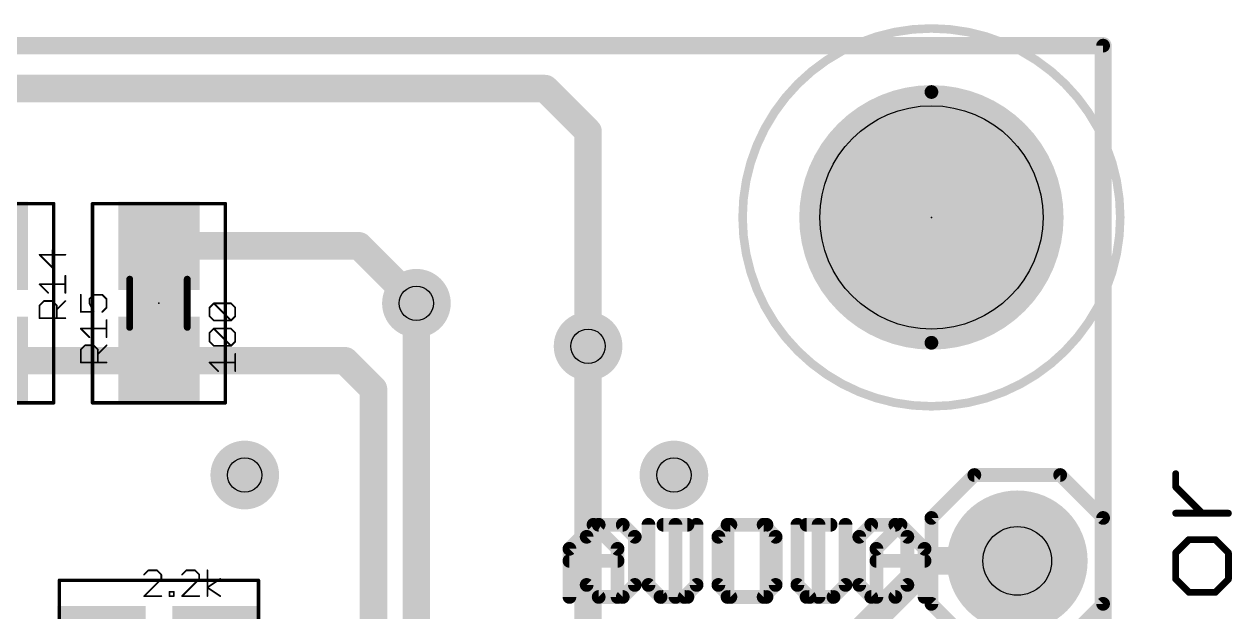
# Model space of a CAD drawing. Extents: x -19 to 88, y -11 to 23.
# Drawn here: x 27.22 to 45.09, y 14.49 to 23.18 of the extents above; entities that cross this region are included whole.
import ezdxf

# ---------------------------------------------------------------- set-up
doc = ezdxf.new("R2010")
doc.units = 0
for name, color, linetype in [('1', 12, 'CONTINUOUS'), ('16', 132, 'CONTINUOUS'), ('17', 110, 'CONTINUOUS'), ('18', 110, 'CONTINUOUS'), ('20', 53, 'CONTINUOUS'), ('21', 53, 'CONTINUOUS'), ('22', 53, 'CONTINUOUS'), ('23', 53, 'CONTINUOUS'), ('25', 253, 'CONTINUOUS'), ('27', 253, 'CONTINUOUS'), ('29', 253, 'CONTINUOUS'), ('30', 253, 'CONTINUOUS'), ('31', 253, 'CONTINUOUS'), ('35', 253, 'CONTINUOUS'), ('39', 12, 'CONTINUOUS'), ('41', 12, 'CONTINUOUS'), ('42', 132, 'CONTINUOUS'), ('44', 253, 'CONTINUOUS'), ('51', 53, 'CONTINUOUS')]:
    doc.layers.add(name, color=color, linetype=linetype)

# ---------------------------------------------------------------- blocks, each defined once
blk = doc.blocks.new('RECT')
blk.add_solid([(-0.5, -0.5), (0.5, -0.5), (-0.5, 0.5), (0.5, 0.5)])
blk = doc.blocks.new('ROUNDP')
at = {"const_width": 0.5}
blk.add_lwpolyline([(0, -0.25, 1), (0, 0.25, 1), (0, -0.25)], format="xyb", dxfattribs=at)
blk = doc.blocks.new('ROUNDV')
at = {"const_width": 0.5}
blk.add_lwpolyline([(0, -0.25, 1), (0, 0.25, 1), (0, -0.25)], format="xyb", dxfattribs=at)

msp = doc.modelspace()

# ---------------------------------------------------------------- linework, layer by layer
at = {"layer": '1'}
for points, const_width in [([(0, 22.86), (43.18, 22.86)], 0.254), ([(43.18, 22.86), (43.18, 0)], 0.254), ([(17.145, 22.225), (34.925, 22.225)], 0.4064), ([(34.925, 22.225), (35.56, 21.59)], 0.4064), ([(35.56, 21.59), (35.56, 18.415)], 0.4064), ([(29.21, 19.9), (32.17, 19.9)], 0.4064), ([(32.17, 19.9), (33.02, 19.05)], 0.4064), ([(29.21, 18.2), (26.67, 18.2)], 0.4064), ([(29.21, 18.2), (31.965, 18.2)], 0.4064), ([(31.965, 18.2), (32.385, 17.78)], 0.4064), ([(32.385, 10.16), (32.385, 17.78)], 0.4064), ([(40.64, 15.24), (39.37, 13.97)], 0.4064), ([(41.91, 15.24), (40.64, 15.24)], 0.4064)]:
    msp.add_lwpolyline(points, dxfattribs=dict(at, const_width=const_width))
for points, const_width in [([(43.2435, 22.86, 1), (43.1165, 22.86)], 0.127), ([(43.18, 22.7965, 1), (43.18, 22.9235)], 0.127), ([(34.9968, 22.2968, 1), (34.8532, 22.1532)], 0.2032), ([(34.925, 22.1234, 1), (34.925, 22.3266)], 0.2032), ([(35.6616, 21.59, 1), (35.4584, 21.59)], 0.2032), ([(35.4882, 21.5182, 1), (35.6318, 21.6618)], 0.2032), ([(29.21, 20.0016, 1), (29.21, 19.7984)], 0.2032), ([(32.2418, 19.9718, 1), (32.0982, 19.8282)], 0.2032), ([(32.17, 19.7984, 1), (32.17, 20.0016)], 0.2032), ([(32.9482, 18.9782, 1), (33.0918, 19.1218)], 0.2032), ([(35.4584, 18.415, 1), (35.6616, 18.415)], 0.2032), ([(29.21, 18.3016, 1), (29.21, 18.0984)], 0.2032), ([(29.21, 18.0984, 1), (29.21, 18.3016)], 0.2032), ([(32.0368, 18.2718, 1), (31.8932, 18.1282)], 0.2032), ([(31.965, 18.0984, 1), (31.965, 18.3016)], 0.2032), ([(32.4866, 17.78, 1), (32.2834, 17.78)], 0.2032), ([(32.3132, 17.7082, 1), (32.4568, 17.8518)], 0.2032), ([(40.64, 15.3416, 1), (40.64, 15.1384)], 0.2032), ([(40.7118, 15.1682, 1), (40.5682, 15.3118)], 0.2032), ([(41.91, 15.1384, 1), (41.91, 15.3416)], 0.2032)]:
    msp.add_lwpolyline(points, format="xyb", dxfattribs=dict(at, const_width=const_width))
at = {"layer": '16'}
for points, const_width in [([(0, 22.86), (43.18, 22.86)], 0.254), ([(43.18, 22.86), (43.18, 0)], 0.254), ([(33.02, 11.43), (33.02, 19.05)], 0.4064), ([(35.56, 18.415), (35.56, 13.97)], 0.4064)]:
    msp.add_lwpolyline(points, dxfattribs=dict(at, const_width=const_width))
for points, const_width in [([(43.2435, 22.86, 1), (43.1165, 22.86)], 0.127), ([(43.18, 22.7965, 1), (43.18, 22.9235)], 0.127), ([(33.1216, 19.05, 1), (32.9184, 19.05)], 0.2032), ([(35.6616, 18.415, 1), (35.4584, 18.415)], 0.2032)]:
    msp.add_lwpolyline(points, format="xyb", dxfattribs=dict(at, const_width=const_width))
at = {"layer": '20', "const_width": 0.2032}
for points in [[(43.18, 22.86), (0, 22.86)], [(43.18, 0), (43.18, 22.86)]]:
    msp.add_lwpolyline(points, dxfattribs=at)
at = {"layer": '20', "const_width": 0.1016}
for points in [[(43.2308, 22.86, 1), (43.1292, 22.86)], [(43.18, 22.8092, 1), (43.18, 22.9108)]]:
    msp.add_lwpolyline(points, format="xyb", dxfattribs=at)
at = {"layer": '20'}
msp.add_circle((40.64, 20.32), 1.651, dxfattribs=at)
at = {"layer": '21', "const_width": 0.2032}
for points in [[(40.64, 15.875), (41.275, 16.51)], [(41.275, 16.51), (42.545, 16.51)], [(42.545, 16.51), (43.18, 15.875)], [(40.64, 14.605), (40.64, 15.875)], [(43.18, 15.875), (43.18, 14.605)], [(35.2844, 15.4184), (35.6403, 15.7743)], [(35.6403, 15.7743), (35.9962, 15.4184)], [(36.4538, 15.7743), (36.4538, 14.8846)], [(37.1656, 14.8846), (37.1656, 15.7743)], [(37.6232, 15.7743), (37.6232, 14.7066)], [(38.1571, 15.7743), (37.6232, 15.7743)], [(38.335, 15.5964), (38.1571, 15.7743)], [(38.7926, 15.7743), (39.1485, 15.7743)], [(38.9705, 14.7066), (38.9705, 15.7743)], [(39.7501, 15.7743), (39.5722, 15.5964)], [(40.106, 15.7743), (39.7501, 15.7743)], [(40.284, 15.5964), (40.106, 15.7743)], [(38.335, 14.8846), (38.335, 15.5964)], [(39.5722, 15.5964), (39.5722, 14.8846)], [(40.284, 14.8846), (40.284, 15.5964)], [(35.2844, 14.7066), (35.2844, 15.4184)], [(35.9962, 15.4184), (35.9962, 14.7066)], [(35.2844, 15.2405), (35.9962, 15.2405)], [(36.4538, 14.8846), (36.6318, 14.7066)], [(36.9877, 14.7066), (37.1656, 14.8846)], [(38.1571, 14.7066), (38.335, 14.8846)], [(39.5722, 14.8846), (39.7501, 14.7066)], [(40.106, 14.7066), (40.284, 14.8846)], [(36.6318, 14.7066), (36.9877, 14.7066)], [(37.6232, 14.7066), (38.1571, 14.7066)], [(38.7926, 14.7066), (39.1485, 14.7066)], [(39.7501, 14.7066), (40.106, 14.7066)], [(41.275, 13.97), (40.64, 14.605)], [(43.18, 14.605), (42.545, 13.97)]]:
    msp.add_lwpolyline(points, dxfattribs=at)
at = {"layer": '21', "const_width": 0.1016}
for points in [[(41.275, 16.5608, 1), (41.275, 16.4592)], [(41.3109, 16.4741, 1), (41.2391, 16.5459)], [(42.5809, 16.5459, 1), (42.5091, 16.4741)], [(42.545, 16.4592, 1), (42.545, 16.5608)], [(40.6908, 15.875, 1), (40.5892, 15.875)], [(40.6041, 15.9109, 1), (40.6759, 15.8391)], [(43.2308, 15.875, 1), (43.1292, 15.875)], [(43.1441, 15.8391, 1), (43.2159, 15.9109)], [(35.6762, 15.8102, 1), (35.6044, 15.7384)], [(35.6762, 15.7384, 1), (35.6044, 15.8102)], [(36.5046, 15.7743, 1), (36.403, 15.7743)], [(37.2164, 15.7743, 1), (37.1148, 15.7743)], [(37.674, 15.7743, 1), (37.5724, 15.7743)], [(37.6232, 15.8251, 1), (37.6232, 15.7235)], [(38.193, 15.8102, 1), (38.1211, 15.7384)], [(38.1571, 15.7235, 1), (38.1571, 15.8251)], [(38.7926, 15.8251, 1), (38.7926, 15.7235)], [(39.0213, 15.7743, 1), (38.9197, 15.7743)], [(39.1485, 15.7235, 1), (39.1485, 15.8251)], [(39.7501, 15.8251, 1), (39.7501, 15.7235)], [(39.7861, 15.7384, 1), (39.7142, 15.8102)], [(40.142, 15.8102, 1), (40.0701, 15.7384)], [(40.106, 15.7235, 1), (40.106, 15.8251)], [(38.3858, 15.5964, 1), (38.2842, 15.5964)], [(38.2991, 15.5604, 1), (38.3709, 15.6323)], [(39.623, 15.5964, 1), (39.5214, 15.5964)], [(39.5363, 15.6323, 1), (39.6081, 15.5604)], [(40.3348, 15.5964, 1), (40.2332, 15.5964)], [(40.2481, 15.5604, 1), (40.3199, 15.6323)], [(35.3352, 15.4184, 1), (35.2336, 15.4184)], [(35.2485, 15.4543, 1), (35.3203, 15.3825)], [(36.047, 15.4184, 1), (35.9454, 15.4184)], [(35.9603, 15.3825, 1), (36.0321, 15.4543)], [(35.2844, 15.2913, 1), (35.2844, 15.1897)], [(35.9962, 15.1897, 1), (35.9962, 15.2913)], [(36.4897, 14.9205, 1), (36.4179, 14.8486)], [(36.403, 14.8846, 1), (36.5046, 14.8846)], [(37.1148, 14.8846, 1), (37.2164, 14.8846)], [(37.2015, 14.8486, 1), (37.1297, 14.9205)], [(38.2842, 14.8846, 1), (38.3858, 14.8846)], [(38.3709, 14.8486, 1), (38.2991, 14.9205)], [(39.6081, 14.9205, 1), (39.5363, 14.8486)], [(39.5214, 14.8846, 1), (39.623, 14.8846)], [(40.2332, 14.8846, 1), (40.3348, 14.8846)], [(40.3199, 14.8486, 1), (40.2481, 14.9205)], [(35.2336, 14.7066, 1), (35.3352, 14.7066)], [(35.9454, 14.7066, 1), (36.047, 14.7066)], [(36.6318, 14.7574, 1), (36.6318, 14.6558)], [(36.5958, 14.6707, 1), (36.6677, 14.7425)], [(36.9517, 14.7425, 1), (37.0236, 14.6707)], [(36.9877, 14.6558, 1), (36.9877, 14.7574)], [(37.6232, 14.7574, 1), (37.6232, 14.6558)], [(37.5724, 14.7066, 1), (37.674, 14.7066)], [(38.1211, 14.7425, 1), (38.193, 14.6707)], [(38.1571, 14.6558, 1), (38.1571, 14.7574)], [(38.7926, 14.7574, 1), (38.7926, 14.6558)], [(38.9197, 14.7066, 1), (39.0213, 14.7066)], [(39.1485, 14.6558, 1), (39.1485, 14.7574)], [(39.7501, 14.7574, 1), (39.7501, 14.6558)], [(39.7142, 14.6707, 1), (39.7861, 14.7425)], [(40.0701, 14.7425, 1), (40.142, 14.6707)], [(40.106, 14.6558, 1), (40.106, 14.7574)], [(40.6759, 14.6409, 1), (40.6041, 14.5691)], [(40.5892, 14.605, 1), (40.6908, 14.605)], [(43.1292, 14.605, 1), (43.2308, 14.605)], [(43.2159, 14.5691, 1), (43.1441, 14.6409)]]:
    msp.add_lwpolyline(points, format="xyb", dxfattribs=at)
at = {"layer": '22', "const_width": 0.2032}
for points in [[(35.5388, 15.5964), (35.7168, 15.7743)], [(35.7168, 15.7743), (36.0727, 15.7743)], [(36.0727, 15.7743), (36.2506, 15.5964)], [(37.0302, 15.7743), (36.6743, 15.7743)], [(36.8523, 14.7066), (36.8523, 15.7743)], [(37.4878, 15.5964), (37.6658, 15.7743)], [(37.6658, 15.7743), (38.1996, 15.7743)], [(38.1996, 15.7743), (38.1996, 14.7066)], [(38.6572, 14.8846), (38.6572, 15.7743)], [(39.369, 15.7743), (39.369, 14.8846)], [(40.1825, 15.7743), (39.8266, 15.4184)], [(40.5384, 15.4184), (40.1825, 15.7743)], [(35.5388, 14.8846), (35.5388, 15.5964)], [(36.2506, 15.5964), (36.2506, 14.8846)], [(37.4878, 14.8846), (37.4878, 15.5964)], [(39.8266, 15.4184), (39.8266, 14.7066)], [(40.5384, 14.7066), (40.5384, 15.4184)], [(40.5384, 15.2405), (39.8266, 15.2405)], [(35.7168, 14.7066), (35.5388, 14.8846)], [(36.2506, 14.8846), (36.0727, 14.7066)], [(37.6658, 14.7066), (37.4878, 14.8846)], [(38.8351, 14.7066), (38.6572, 14.8846)], [(39.369, 14.8846), (39.1911, 14.7066)], [(36.0727, 14.7066), (35.7168, 14.7066)], [(37.0302, 14.7066), (36.6743, 14.7066)], [(38.1996, 14.7066), (37.6658, 14.7066)], [(39.1911, 14.7066), (38.8351, 14.7066)]]:
    msp.add_lwpolyline(points, dxfattribs=at)
at = {"layer": '22', "const_width": 0.1016}
for points in [[(35.7168, 15.8251, 1), (35.7168, 15.7235)], [(35.7527, 15.7384, 1), (35.6808, 15.8102)], [(36.1086, 15.8102, 1), (36.0367, 15.7384)], [(36.0727, 15.7235, 1), (36.0727, 15.8251)], [(36.6743, 15.8251, 1), (36.6743, 15.7235)], [(36.9031, 15.7743, 1), (36.8015, 15.7743)], [(37.0302, 15.7235, 1), (37.0302, 15.8251)], [(37.6658, 15.8251, 1), (37.6658, 15.7235)], [(37.7017, 15.7384, 1), (37.6298, 15.8102)], [(38.2504, 15.7743, 1), (38.1488, 15.7743)], [(38.1996, 15.7235, 1), (38.1996, 15.8251)], [(38.708, 15.7743, 1), (38.6064, 15.7743)], [(39.4198, 15.7743, 1), (39.3182, 15.7743)], [(40.2184, 15.8102, 1), (40.1466, 15.7384)], [(40.2184, 15.7384, 1), (40.1466, 15.8102)], [(35.5896, 15.5964, 1), (35.488, 15.5964)], [(35.5029, 15.6323, 1), (35.5747, 15.5604)], [(36.3014, 15.5964, 1), (36.1998, 15.5964)], [(36.2147, 15.5604, 1), (36.2865, 15.6323)], [(37.5386, 15.5964, 1), (37.437, 15.5964)], [(37.4519, 15.6323, 1), (37.5237, 15.5604)], [(39.8774, 15.4184, 1), (39.7758, 15.4184)], [(39.7907, 15.4543, 1), (39.8625, 15.3825)], [(40.5892, 15.4184, 1), (40.4876, 15.4184)], [(40.5025, 15.3825, 1), (40.5743, 15.4543)], [(39.8266, 15.2913, 1), (39.8266, 15.1897)], [(40.5384, 15.1897, 1), (40.5384, 15.2913)], [(35.5747, 14.9205, 1), (35.5029, 14.8486)], [(35.488, 14.8846, 1), (35.5896, 14.8846)], [(36.1998, 14.8846, 1), (36.3014, 14.8846)], [(36.2865, 14.8486, 1), (36.2147, 14.9205)], [(37.5237, 14.9205, 1), (37.4519, 14.8486)], [(37.437, 14.8846, 1), (37.5386, 14.8846)], [(38.6931, 14.9205, 1), (38.6213, 14.8486)], [(38.6064, 14.8846, 1), (38.708, 14.8846)], [(39.3182, 14.8846, 1), (39.4198, 14.8846)], [(39.4049, 14.8486, 1), (39.3331, 14.9205)], [(35.7168, 14.7574, 1), (35.7168, 14.6558)], [(35.6808, 14.6707, 1), (35.7527, 14.7425)], [(36.0367, 14.7425, 1), (36.1086, 14.6707)], [(36.0727, 14.6558, 1), (36.0727, 14.7574)], [(36.6743, 14.7574, 1), (36.6743, 14.6558)], [(36.8015, 14.7066, 1), (36.9031, 14.7066)], [(37.0302, 14.6558, 1), (37.0302, 14.7574)], [(37.6658, 14.7574, 1), (37.6658, 14.6558)], [(37.6298, 14.6707, 1), (37.7017, 14.7425)], [(38.1488, 14.7066, 1), (38.2504, 14.7066)], [(38.1996, 14.6558, 1), (38.1996, 14.7574)], [(38.8351, 14.7574, 1), (38.8351, 14.6558)], [(38.7992, 14.6707, 1), (38.8711, 14.7425)], [(39.1551, 14.7425, 1), (39.227, 14.6707)], [(39.1911, 14.6558, 1), (39.1911, 14.7574)], [(39.7758, 14.7066, 1), (39.8774, 14.7066)], [(40.4876, 14.7066, 1), (40.5892, 14.7066)]]:
    msp.add_lwpolyline(points, format="xyb", dxfattribs=at)
at = {"layer": '23'}
for p in [(40.64, 20.32), (29.21, 19.05)]:
    msp.add_point(p, dxfattribs=at)
at = {"layer": '25', "const_width": 0.0254}
for points in [[(27.635, 19.5775), (27.635, 19.8317)], [(27.8257, 19.7682), (27.4444, 19.7682)], [(27.4444, 19.7682), (27.635, 19.5775)], [(27.5715, 19.2033), (27.4444, 19.3304)], [(27.4444, 19.3304), (27.8257, 19.3304)], [(27.8257, 19.2033), (27.8257, 19.4575)], [(28.054, 19.1763), (28.054, 18.9221)], [(28.1811, 19.1128), (28.2446, 19.1763)], [(28.1811, 19.0492), (28.1811, 19.1128)], [(28.2446, 19.1763), (28.3717, 19.1763)], [(28.3717, 19.1763), (28.4353, 19.1128)], [(28.4353, 19.1128), (28.4353, 18.9857)], [(27.4444, 19.0197), (27.5079, 19.0833)], [(27.4444, 18.8291), (27.4444, 19.0197)], [(27.5079, 19.0833), (27.635, 19.0833)], [(27.635, 19.0833), (27.6986, 19.0197)], [(27.6986, 18.9562), (27.8257, 19.0833)], [(27.6986, 19.0197), (27.6986, 18.8291)], [(28.2446, 18.9221), (28.1811, 19.0492)], [(28.4353, 18.9857), (28.3717, 18.9221)], [(27.8257, 18.8291), (27.4444, 18.8291)], [(28.054, 18.9221), (28.2446, 18.9221)], [(28.4353, 18.5479), (28.4353, 18.8021)], [(28.1811, 18.5479), (28.054, 18.675)], [(28.054, 18.675), (28.4353, 18.675)], [(28.054, 18.3644), (28.1175, 18.4279)], [(28.1175, 18.4279), (28.2446, 18.4279)], [(28.2446, 18.4279), (28.3082, 18.3644)], [(28.3082, 18.3008), (28.4353, 18.4279)], [(28.054, 18.1737), (28.054, 18.3644)], [(28.3082, 18.3644), (28.3082, 18.1737)], [(28.4353, 18.1737), (28.054, 18.1737)]]:
    msp.add_lwpolyline(points, dxfattribs=at)
at = {"layer": '25', "const_width": 0.0127}
for points in [[(27.6414, 19.8317, 1), (27.6287, 19.8317)], [(27.4444, 19.7745, 1), (27.4444, 19.7618)], [(27.4489, 19.7726, 1), (27.4399, 19.7637)], [(27.8257, 19.7618, 1), (27.8257, 19.7745)], [(27.6287, 19.5775, 1), (27.6414, 19.5775)], [(27.6305, 19.573, 1), (27.6395, 19.582)], [(27.4489, 19.3349, 1), (27.4399, 19.3259)], [(27.4444, 19.3367, 1), (27.4444, 19.324)], [(27.8321, 19.4575, 1), (27.8194, 19.4575)], [(27.8257, 19.324, 1), (27.8257, 19.3367)], [(27.567, 19.1988, 1), (27.576, 19.2078)], [(27.8194, 19.2033, 1), (27.8321, 19.2033)], [(28.0603, 19.1763, 1), (28.0476, 19.1763)], [(28.1874, 19.1128, 1), (28.1747, 19.1128)], [(28.1766, 19.1173, 1), (28.1856, 19.1083)], [(28.2446, 19.1827, 1), (28.2446, 19.17)], [(28.2491, 19.1718, 1), (28.2401, 19.1808)], [(28.3762, 19.1808, 1), (28.3673, 19.1718)], [(28.3717, 19.17, 1), (28.3717, 19.1827)], [(28.4417, 19.1128, 1), (28.429, 19.1128)], [(28.4308, 19.1083, 1), (28.4398, 19.1173)], [(27.4507, 19.0197, 1), (27.438, 19.0197)], [(27.4399, 19.0242, 1), (27.4489, 19.0153)], [(27.5079, 19.0896, 1), (27.5079, 19.0769)], [(27.5124, 19.0788, 1), (27.5034, 19.0878)], [(27.6395, 19.0878, 1), (27.6305, 19.0788)], [(27.635, 19.0769, 1), (27.635, 19.0896)], [(27.7049, 19.0197, 1), (27.6922, 19.0197)], [(27.6941, 18.9607, 1), (27.7031, 18.9517)], [(27.6941, 19.0153, 1), (27.7031, 19.0242)], [(27.8302, 19.0788, 1), (27.8212, 19.0878)], [(28.1868, 19.0521, 1), (28.1754, 19.0464)], [(28.1747, 19.0492, 1), (28.1874, 19.0492)], [(28.429, 18.9857, 1), (28.4417, 18.9857)], [(28.4398, 18.9812, 1), (28.4308, 18.9902)], [(27.438, 18.8291, 1), (27.4507, 18.8291)], [(27.4444, 18.8354, 1), (27.4444, 18.8227)], [(27.6922, 18.8291, 1), (27.7049, 18.8291)], [(27.8257, 18.8227, 1), (27.8257, 18.8354)], [(28.0476, 18.9221, 1), (28.0603, 18.9221)], [(28.054, 18.9285, 1), (28.054, 18.9158)], [(28.239, 18.9193, 1), (28.2503, 18.925)], [(28.2446, 18.9158, 1), (28.2446, 18.9285)], [(28.3673, 18.9266, 1), (28.3762, 18.9176)], [(28.4417, 18.8021, 1), (28.429, 18.8021)], [(28.0585, 18.6795, 1), (28.0495, 18.6705)], [(28.054, 18.6814, 1), (28.054, 18.6687)], [(28.4353, 18.6687, 1), (28.4353, 18.6814)], [(28.1175, 18.4343, 1), (28.1175, 18.4216)], [(28.122, 18.4234, 1), (28.113, 18.4324)], [(28.1766, 18.5434, 1), (28.1856, 18.5524)], [(28.2491, 18.4324, 1), (28.2401, 18.4234)], [(28.2446, 18.4216, 1), (28.2446, 18.4343)], [(28.429, 18.5479, 1), (28.4417, 18.5479)], [(28.4398, 18.4234, 1), (28.4308, 18.4324)], [(28.0603, 18.3644, 1), (28.0476, 18.3644)], [(28.0495, 18.3689, 1), (28.0585, 18.3599)], [(28.3145, 18.3644, 1), (28.3018, 18.3644)], [(28.3037, 18.3053, 1), (28.3127, 18.2963)], [(28.3037, 18.3599, 1), (28.3127, 18.3689)], [(28.054, 18.1801, 1), (28.054, 18.1673)], [(28.0476, 18.1737, 1), (28.0603, 18.1737)], [(28.3018, 18.1737, 1), (28.3145, 18.1737)], [(28.4353, 18.1673, 1), (28.4353, 18.1801)]]:
    msp.add_lwpolyline(points, format="xyb", dxfattribs=at)
at = {"layer": '27'}
for points, const_width in [([(29.959, 18.9858), (30.0225, 19.0493)], 0.0254), ([(29.959, 18.8587), (29.959, 18.9858)], 0.0254), ([(30.0225, 19.0493), (30.2767, 19.0493)], 0.0254), ([(30.2767, 18.7951), (30.0225, 19.0493)], 0.0254), ([(30.2767, 19.0493), (30.3403, 18.9858)], 0.0254), ([(30.3403, 18.9858), (30.3403, 18.8587)], 0.0254), ([(30.0225, 18.7951), (29.959, 18.8587)], 0.0254), ([(30.2767, 18.7951), (30.0225, 18.7951)], 0.0254), ([(30.3403, 18.8587), (30.2767, 18.7951)], 0.0254), ([(29.959, 18.6116), (30.0225, 18.6751)], 0.0254), ([(29.959, 18.4845), (29.959, 18.6116)], 0.0254), ([(30.0225, 18.6751), (30.2767, 18.6751)], 0.0254), ([(30.2767, 18.4209), (30.0225, 18.6751)], 0.0254), ([(30.2767, 18.6751), (30.3403, 18.6116)], 0.0254), ([(30.3403, 18.6116), (30.3403, 18.4845)], 0.0254), ([(30.0225, 18.4209), (29.959, 18.4845)], 0.0254), ([(30.2767, 18.4209), (30.0225, 18.4209)], 0.0254), ([(30.3403, 18.4845), (30.2767, 18.4209)], 0.0254), ([(30.3403, 18.0467), (30.3403, 18.3009)], 0.0254), ([(30.0861, 18.0467), (29.959, 18.1738)], 0.0254), ([(29.959, 18.1738), (30.3403, 18.1738)], 0.0254), ([(44.2546, 16.3344), (44.2546, 16.5293)], 0.1016), ([(44.6444, 15.9446), (44.2546, 16.3344)], 0.1016), ([(45.0342, 15.9446), (44.2546, 15.9446)], 0.1016), ([(44.4495, 15.5548), (44.2546, 15.3599)], 0.1016), ([(44.8393, 15.5548), (44.4495, 15.5548)], 0.1016), ([(45.0342, 15.3599), (44.8393, 15.5548)], 0.1016), ([(44.2546, 15.3599), (44.2546, 14.9701)], 0.1016), ([(45.0342, 14.9701), (45.0342, 15.3599)], 0.1016), ([(29.0549, 15.1006), (28.9913, 15.0371)], 0.0254), ([(29.182, 15.1006), (29.0549, 15.1006)], 0.0254), ([(29.2456, 15.0371), (29.182, 15.1006)], 0.0254), ([(29.2456, 14.9735), (29.2456, 15.0371)], 0.0254), ([(29.6162, 15.1006), (29.5526, 15.0371)], 0.0254), ([(29.7433, 15.1006), (29.6162, 15.1006)], 0.0254), ([(29.8069, 15.0371), (29.7433, 15.1006)], 0.0254), ([(29.8069, 14.9735), (29.8069, 15.0371)], 0.0254), ([(29.9269, 14.7193), (29.9269, 15.1006)], 0.0254), ([(44.2546, 14.9701), (44.4495, 14.7752)], 0.1016), ([(44.8393, 14.7752), (45.0342, 14.9701)], 0.1016), ([(28.9913, 14.7193), (29.2456, 14.9735)], 0.0254), ([(29.5526, 14.7193), (29.8069, 14.9735)], 0.0254), ([(29.9269, 14.8464), (30.1175, 14.9735)], 0.0254), ([(30.1175, 14.7193), (29.9269, 14.8464)], 0.0254), ([(29.2456, 14.7193), (28.9913, 14.7193)], 0.0254), ([(29.3655, 14.7193), (29.3655, 14.7829)], 0.0254), ([(29.3655, 14.7829), (29.4291, 14.7829)], 0.0254), ([(29.4291, 14.7193), (29.3655, 14.7193)], 0.0254), ([(29.4291, 14.7829), (29.4291, 14.7193)], 0.0254), ([(29.8069, 14.7193), (29.5526, 14.7193)], 0.0254), ([(44.4495, 14.7752), (44.8393, 14.7752)], 0.1016)]:
    msp.add_lwpolyline(points, dxfattribs=dict(at, const_width=const_width))
for points, const_width in [([(29.9653, 18.9858, 1), (29.9526, 18.9858)], 0.0127), ([(29.9545, 18.9903, 1), (29.9635, 18.9813)], 0.0127), ([(30.0225, 19.0557, 1), (30.0225, 19.043)], 0.0127), ([(30.027, 19.0538, 1), (30.018, 19.0448)], 0.0127), ([(30.027, 19.0448, 1), (30.018, 19.0538)], 0.0127), ([(30.2812, 19.0538, 1), (30.2723, 19.0448)], 0.0127), ([(30.2767, 19.043, 1), (30.2767, 19.0557)], 0.0127), ([(30.3467, 18.9858, 1), (30.334, 18.9858)], 0.0127), ([(30.3358, 18.9813, 1), (30.3448, 18.9903)], 0.0127), ([(29.9635, 18.8632, 1), (29.9545, 18.8542)], 0.0127), ([(29.9526, 18.8587, 1), (29.9653, 18.8587)], 0.0127), ([(30.0225, 18.8015, 1), (30.0225, 18.7888)], 0.0127), ([(30.018, 18.7906, 1), (30.027, 18.7996)], 0.0127), ([(30.2723, 18.7996, 1), (30.2812, 18.7906)], 0.0127), ([(30.2723, 18.7906, 1), (30.2812, 18.7996)], 0.0127), ([(30.2767, 18.7888, 1), (30.2767, 18.8015)], 0.0127), ([(30.334, 18.8587, 1), (30.3467, 18.8587)], 0.0127), ([(30.3448, 18.8542, 1), (30.3358, 18.8632)], 0.0127), ([(29.9653, 18.6116, 1), (29.9526, 18.6116)], 0.0127), ([(29.9545, 18.6161, 1), (29.9635, 18.6071)], 0.0127), ([(30.0225, 18.6815, 1), (30.0225, 18.6688)], 0.0127), ([(30.027, 18.6796, 1), (30.018, 18.6706)], 0.0127), ([(30.027, 18.6706, 1), (30.018, 18.6796)], 0.0127), ([(30.2812, 18.6796, 1), (30.2723, 18.6706)], 0.0127), ([(30.2767, 18.6688, 1), (30.2767, 18.6815)], 0.0127), ([(30.3467, 18.6116, 1), (30.334, 18.6116)], 0.0127), ([(30.3358, 18.6071, 1), (30.3448, 18.6161)], 0.0127), ([(29.9635, 18.4889, 1), (29.9545, 18.48)], 0.0127), ([(29.9526, 18.4845, 1), (29.9653, 18.4845)], 0.0127), ([(30.0225, 18.4273, 1), (30.0225, 18.4146)], 0.0127), ([(30.018, 18.4164, 1), (30.027, 18.4254)], 0.0127), ([(30.2723, 18.4254, 1), (30.2812, 18.4164)], 0.0127), ([(30.2723, 18.4164, 1), (30.2812, 18.4254)], 0.0127), ([(30.2767, 18.4146, 1), (30.2767, 18.4273)], 0.0127), ([(30.334, 18.4845, 1), (30.3467, 18.4845)], 0.0127), ([(30.3448, 18.48, 1), (30.3358, 18.4889)], 0.0127), ([(30.3467, 18.3009, 1), (30.334, 18.3009)], 0.0127), ([(29.959, 18.1802, 1), (29.959, 18.1675)], 0.0127), ([(29.9635, 18.1783, 1), (29.9545, 18.1693)], 0.0127), ([(30.0816, 18.0422, 1), (30.0906, 18.0512)], 0.0127), ([(30.334, 18.0467, 1), (30.3467, 18.0467)], 0.0127), ([(30.3403, 18.1675, 1), (30.3403, 18.1802)], 0.0127), ([(44.28, 16.5293, 1), (44.2292, 16.5293)], 0.0508), ([(44.2726, 16.3523, 1), (44.2366, 16.3164)], 0.0508), ([(44.2292, 16.3344, 1), (44.28, 16.3344)], 0.0508), ([(44.2546, 15.97, 1), (44.2546, 15.9192)], 0.0508), ([(44.6264, 15.9266, 1), (44.6624, 15.9625)], 0.0508), ([(45.0342, 15.9192, 1), (45.0342, 15.97)], 0.0508), ([(44.4495, 15.5802, 1), (44.4495, 15.5294)], 0.0508), ([(44.4675, 15.5368, 1), (44.4315, 15.5727)], 0.0508), ([(44.8573, 15.5727, 1), (44.8213, 15.5368)], 0.0508), ([(44.8393, 15.5294, 1), (44.8393, 15.5802)], 0.0508), ([(44.28, 15.3599, 1), (44.2292, 15.3599)], 0.0508), ([(44.2366, 15.3778, 1), (44.2726, 15.3419)], 0.0508), ([(45.0596, 15.3599, 1), (45.0088, 15.3599)], 0.0508), ([(45.0162, 15.3419, 1), (45.0522, 15.3778)], 0.0508), ([(28.9869, 15.0416, 1), (28.9958, 15.0326)], 0.0127), ([(29.0549, 15.107, 1), (29.0549, 15.0943)], 0.0127), ([(29.0594, 15.0961, 1), (29.0504, 15.1051)], 0.0127), ([(29.1865, 15.1051, 1), (29.1775, 15.0961)], 0.0127), ([(29.182, 15.0943, 1), (29.182, 15.107)], 0.0127), ([(29.2519, 15.0371, 1), (29.2392, 15.0371)], 0.0127), ([(29.2411, 15.0326, 1), (29.25, 15.0416)], 0.0127), ([(29.5482, 15.0416, 1), (29.5571, 15.0326)], 0.0127), ([(29.6162, 15.107, 1), (29.6162, 15.0943)], 0.0127), ([(29.6207, 15.0961, 1), (29.6117, 15.1051)], 0.0127), ([(29.7478, 15.1051, 1), (29.7388, 15.0961)], 0.0127), ([(29.7433, 15.0943, 1), (29.7433, 15.107)], 0.0127), ([(29.8132, 15.0371, 1), (29.8005, 15.0371)], 0.0127), ([(29.8024, 15.0326, 1), (29.8114, 15.0416)], 0.0127), ([(29.9332, 15.1006, 1), (29.9205, 15.1006)], 0.0127), ([(44.2726, 14.988, 1), (44.2366, 14.9521)], 0.0508), ([(45.0522, 14.9521, 1), (45.0162, 14.988)], 0.0508), ([(29.2392, 14.9735, 1), (29.2519, 14.9735)], 0.0127), ([(29.25, 14.969, 1), (29.2411, 14.978)], 0.0127), ([(29.8005, 14.9735, 1), (29.8132, 14.9735)], 0.0127), ([(29.8114, 14.969, 1), (29.8024, 14.978)], 0.0127), ([(29.9304, 14.8517, 1), (29.9233, 14.8411)], 0.0127), ([(29.9233, 14.8517, 1), (29.9304, 14.8411)], 0.0127), ([(30.121, 14.9682, 1), (30.114, 14.9788)], 0.0127), ([(44.2292, 14.9701, 1), (44.28, 14.9701)], 0.0508), ([(45.0088, 14.9701, 1), (45.0596, 14.9701)], 0.0508), ([(28.9913, 14.7256, 1), (28.9913, 14.713)], 0.0127), ([(28.9869, 14.7238, 1), (28.9958, 14.7148)], 0.0127), ([(29.2456, 14.713, 1), (29.2456, 14.7256)], 0.0127), ([(29.3655, 14.7892, 1), (29.3655, 14.7765)], 0.0127), ([(29.3719, 14.7829, 1), (29.3592, 14.7829)], 0.0127), ([(29.3655, 14.7256, 1), (29.3655, 14.713)], 0.0127), ([(29.3592, 14.7193, 1), (29.3719, 14.7193)], 0.0127), ([(29.4355, 14.7829, 1), (29.4228, 14.7829)], 0.0127), ([(29.4228, 14.7193, 1), (29.4355, 14.7193)], 0.0127), ([(29.4291, 14.7765, 1), (29.4291, 14.7892)], 0.0127), ([(29.4291, 14.713, 1), (29.4291, 14.7256)], 0.0127), ([(29.5526, 14.7256, 1), (29.5526, 14.713)], 0.0127), ([(29.5482, 14.7238, 1), (29.5571, 14.7148)], 0.0127), ([(29.8069, 14.713, 1), (29.8069, 14.7256)], 0.0127), ([(29.9205, 14.7193, 1), (29.9332, 14.7193)], 0.0127), ([(30.114, 14.714, 1), (30.121, 14.7246)], 0.0127), ([(44.4495, 14.8006, 1), (44.4495, 14.7498)], 0.0508), ([(44.4315, 14.7572, 1), (44.4675, 14.7931)], 0.0508), ([(44.8213, 14.7931, 1), (44.8573, 14.7572)], 0.0508), ([(44.8393, 14.7498, 1), (44.8393, 14.8006)], 0.0508)]:
    msp.add_lwpolyline(points, format="xyb", dxfattribs=dict(at, const_width=const_width))
at = {"layer": '29', "const_width": 1.7526}
msp.add_lwpolyline([(40.64, 19.4437, 1), (40.64, 21.1963, 1), (40.64, 19.4437)], format="xyb", dxfattribs=at)
at = {"layer": '30', "const_width": 1.7526}
msp.add_lwpolyline([(40.64, 19.4437, 1), (40.64, 21.1963, 1), (40.64, 19.4437)], format="xyb", dxfattribs=at)
at = {"layer": '39'}
for points, const_width in [([(40.64, 17.526, 1), (40.64, 23.114, 1), (40.64, 17.526)], 0.127), ([(27.6657, 20.523, 1), (27.6403, 20.523)], 0.0254), ([(27.653, 20.5103, 1), (27.653, 20.5357)], 0.0254), ([(28.2397, 20.523, 1), (28.2143, 20.523)], 0.0254), ([(28.227, 20.5357, 1), (28.227, 20.5103)], 0.0254), ([(30.2057, 20.523, 1), (30.1803, 20.523)], 0.0254), ([(30.193, 20.5103, 1), (30.193, 20.5357)], 0.0254), ([(27.6403, 17.577, 1), (27.6657, 17.577)], 0.0254), ([(27.653, 17.5643, 1), (27.653, 17.5897)], 0.0254), ([(28.227, 17.5897, 1), (28.227, 17.5643)], 0.0254), ([(28.2143, 17.577, 1), (28.2397, 17.577)], 0.0254), ([(30.1803, 17.577, 1), (30.2057, 17.577)], 0.0254), ([(30.193, 17.5643, 1), (30.193, 17.5897)], 0.0254), ([(27.7497, 14.953, 1), (27.7243, 14.953)], 0.0254), ([(27.737, 14.9657, 1), (27.737, 14.9403)], 0.0254), ([(30.6957, 14.953, 1), (30.6703, 14.953)], 0.0254), ([(30.683, 14.9403, 1), (30.683, 14.9657)], 0.0254)]:
    msp.add_lwpolyline(points, format="xyb", dxfattribs=dict(at, const_width=const_width))
at = {"layer": '39', "const_width": 0.0508}
for points in [[(25.687, 20.523), (27.653, 20.523)], [(27.653, 20.523), (27.653, 17.577)], [(28.227, 17.577), (28.227, 20.523)], [(28.227, 20.523), (30.193, 20.523)], [(30.193, 20.523), (30.193, 17.577)], [(27.653, 17.577), (25.687, 17.577)], [(30.193, 17.577), (28.227, 17.577)], [(27.737, 12.987), (27.737, 14.953)], [(27.737, 14.953), (30.683, 14.953)], [(30.683, 14.953), (30.683, 12.987)]]:
    msp.add_lwpolyline(points, dxfattribs=at)
at = {"layer": '41'}
for points, const_width in [([(40.64, 22.1742, 1), (40.64, 18.4658)], 0.2032), ([(40.64, 18.4658, 1), (40.64, 22.1742)], 0.2032), ([(40.64, 22.225, 1), (40.64, 22.1234)], 0.1016), ([(40.64, 22.1234, 1), (40.64, 22.225)], 0.1016), ([(40.64, 18.5166, 1), (40.64, 18.415)], 0.1016), ([(40.64, 18.415, 1), (40.64, 18.5166)], 0.1016)]:
    msp.add_lwpolyline(points, format="xyb", dxfattribs=dict(at, const_width=const_width))
at = {"layer": '42'}
for points, const_width in [([(40.64, 22.1742, 1), (40.64, 18.4658)], 0.2032), ([(40.64, 18.4658, 1), (40.64, 22.1742)], 0.2032), ([(40.64, 22.225, 1), (40.64, 22.1234)], 0.1016), ([(40.64, 22.1234, 1), (40.64, 22.225)], 0.1016), ([(40.64, 18.5166, 1), (40.64, 18.415)], 0.1016), ([(40.64, 18.415, 1), (40.64, 18.5166)], 0.1016)]:
    msp.add_lwpolyline(points, format="xyb", dxfattribs=dict(at, const_width=const_width))
at = {"layer": '44'}
for centre, radius in [((33.02, 19.05), 0.254), ((35.56, 18.415), 0.254), ((30.48, 16.51), 0.254), ((36.83, 16.51), 0.254), ((41.91, 15.24), 0.508)]:
    msp.add_circle(centre, radius, dxfattribs=at)
at = {"layer": '51', "const_width": 0.1016}
for points in [[(28.778, 18.694), (28.778, 19.406)], [(29.629, 18.694), (29.629, 19.406)]]:
    msp.add_lwpolyline(points, dxfattribs=at)
at = {"layer": '51', "const_width": 0.0508}
for points in [[(28.8034, 19.406, 1), (28.7526, 19.406)], [(29.6544, 19.406, 1), (29.6036, 19.406)], [(28.7526, 18.694, 1), (28.8034, 18.694)], [(29.6036, 18.694, 1), (29.6544, 18.694)]]:
    msp.add_lwpolyline(points, format="xyb", dxfattribs=at)

# ---------------------------------------------------------------- block references
at = {"layer": '1', "xscale": 1.1, "rotation": 90}
for p in [(29.21, 19.9), (29.21, 18.2)]:
    msp.add_blockref('RECT', p, dxfattribs=at)
at = {"layer": '17', "xscale": 1.8796, "yscale": 1.8796, "rotation": 180}
msp.add_blockref('ROUNDP', (41.91, 15.24), dxfattribs=at)
msp.add_blockref('ROUNDP', (41.91, 15.24), dxfattribs=at)
at = {"layer": '18', "xscale": 1.016, "yscale": 1.016}
for p in [(33.02, 19.05), (33.02, 19.05), (35.56, 18.415), (35.56, 18.415), (30.48, 16.51), (30.48, 16.51), (36.83, 16.51), (36.83, 16.51)]:
    msp.add_blockref('ROUNDV', p, dxfattribs=at)
at = {"layer": '21', "xscale": 0.4572, "yscale": 0.762, "rotation": 90}
msp.add_blockref('RECT', (29.21, 19.05), dxfattribs=at)
at = {"layer": '29'}
for name, p, xscale, yscale, rotation in [('RECT', (26.67, 19.9), 1.3032, 1.2032, 270), ('RECT', (29.21, 19.9), 1.3032, 1.2032, 90), ('RECT', (26.67, 18.2), 1.3032, 1.2032, 270), ('RECT', (29.21, 18.2), 1.3032, 1.2032, 90), ('ROUNDP', (41.91, 15.24), 2.0828, 2.0828, 180), ('RECT', (28.36, 13.97), 1.3032, 1.2032, 180), ('RECT', (30.06, 13.97), 1.3032, 1.2032, 180)]:
    msp.add_blockref(name, p, dxfattribs=dict(at, xscale=xscale, yscale=yscale, rotation=rotation))
at = {"layer": '30', "xscale": 2.0828, "yscale": 2.0828, "rotation": 180}
msp.add_blockref('ROUNDP', (41.91, 15.24), dxfattribs=at)
at = {"layer": '31', "xscale": 1.1, "rotation": 90}
for p in [(29.21, 19.9), (29.21, 18.2)]:
    msp.add_blockref('RECT', p, dxfattribs=at)
at = {"layer": '35', "xscale": 0.3998, "yscale": 0.6, "rotation": 90}
msp.add_blockref('RECT', (29.21, 19.05), dxfattribs=at)
at = {"layer": '51', "rotation": 90}
for p, xscale, yscale in [((29.2049, 19.6303), 0.5001, 0.95), ((29.2049, 18.4619), 0.5001, 0.95), ((41.91, 15.24), 0.508, 0.508)]:
    msp.add_blockref('RECT', p, dxfattribs=dict(at, xscale=xscale, yscale=yscale))

doc.saveas('drawing.dxf')
